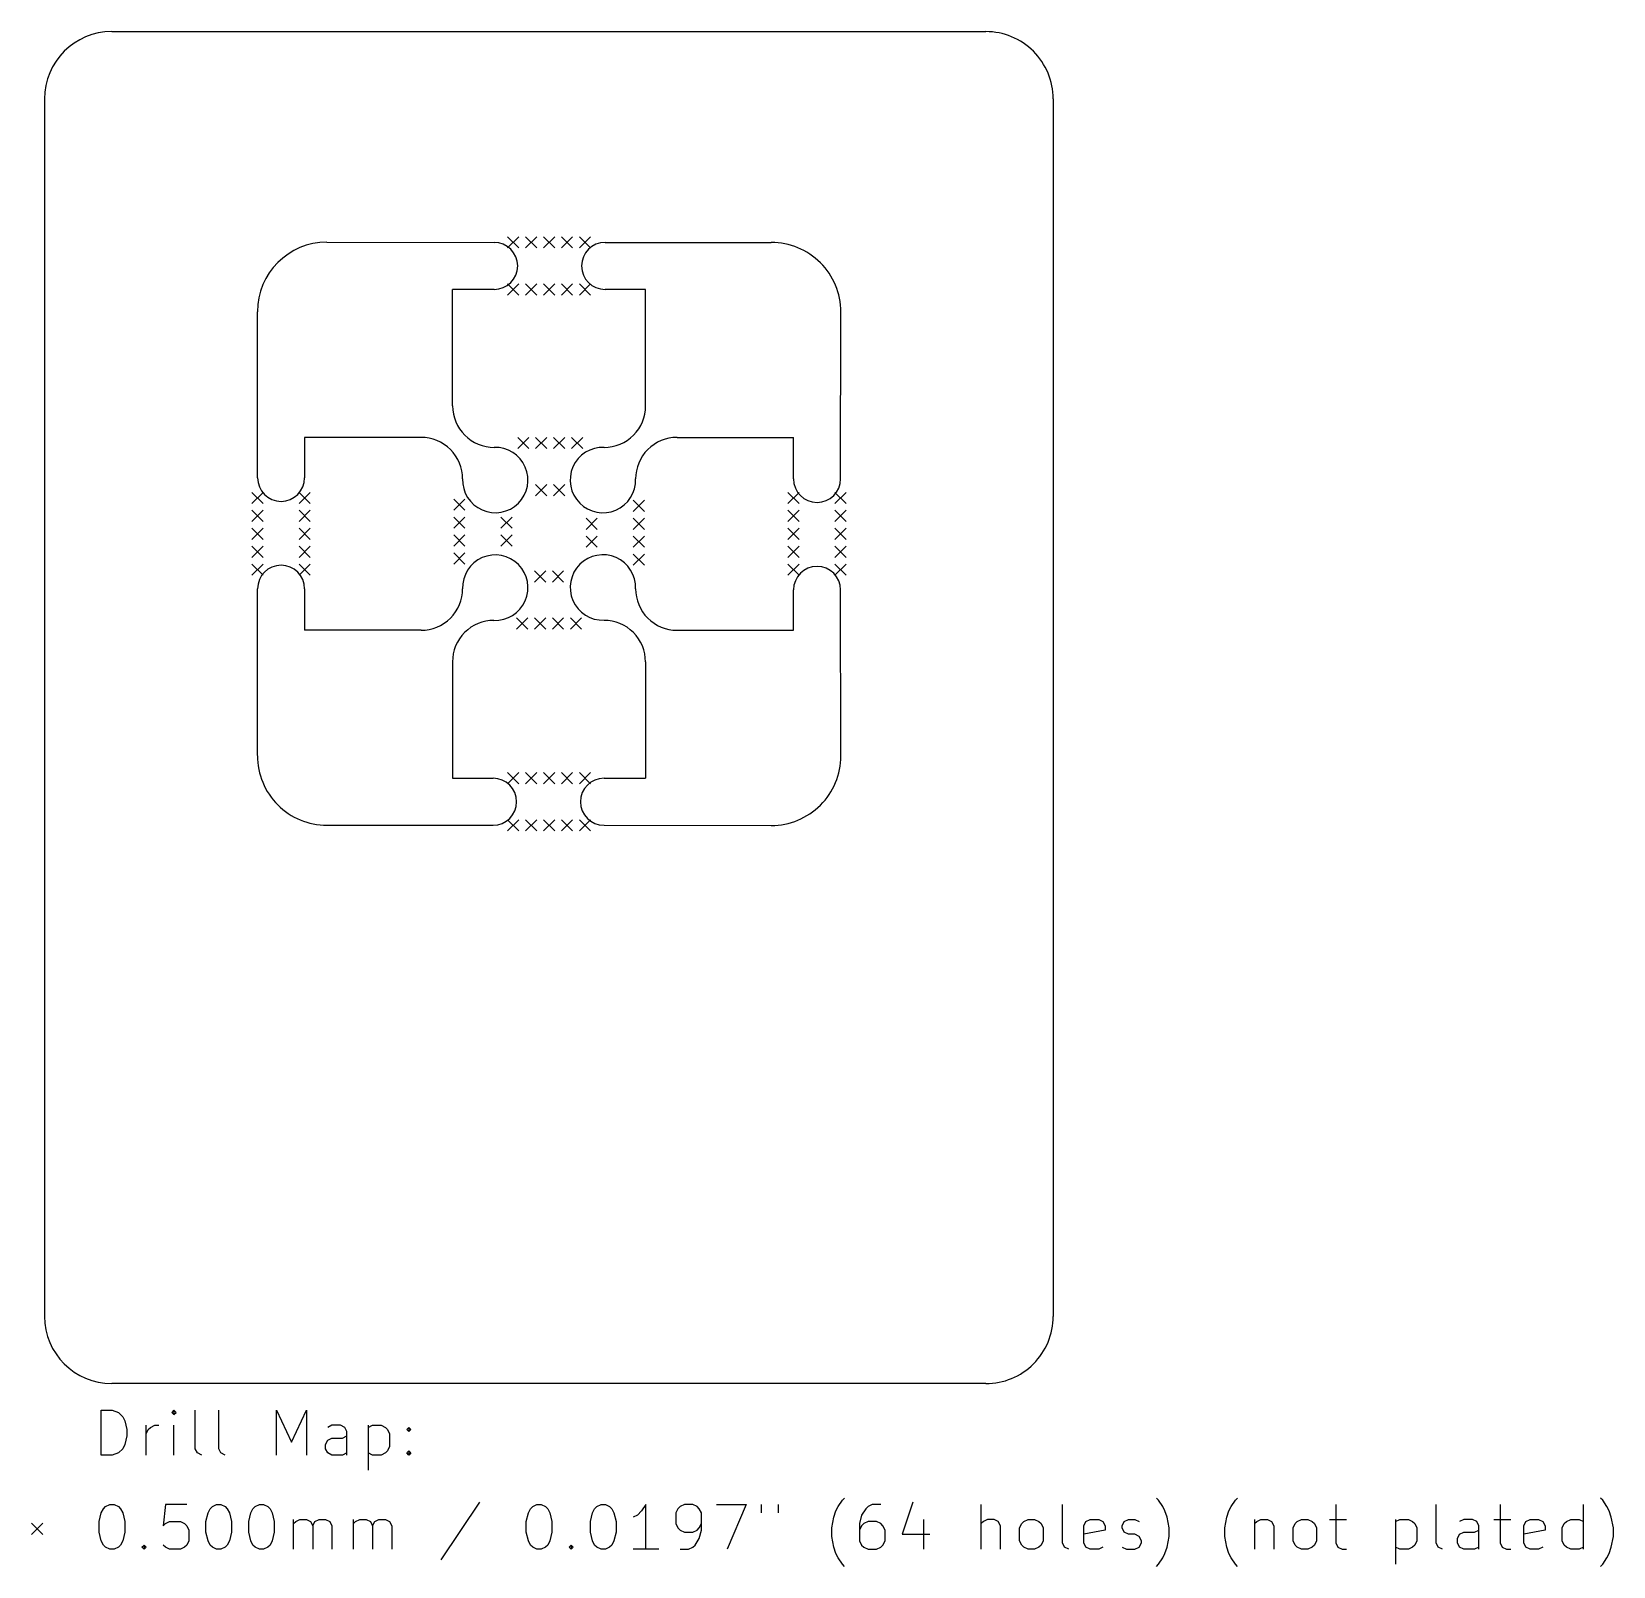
# Model space of a CAD drawing. Extents: x 49.7 to 120.3, y -114.8 to -46.3.
import ezdxf

# ---------------------------------------------------------------- set-up
doc = ezdxf.new("R2010")
doc.units = 0
doc.layers.add('BLACK', color=7, linetype='CONTINUOUS')

msp = doc.modelspace()

# ---------------------------------------------------------------- linework, layer by layer
at = {"layer": 'BLACK', "linetype": 'CONTINUOUS'}
for p, q in [((53.3, -46.3), (92.2787, -46.3)), ((50.3, -49.3), (50.3, -103.6)), ((95.2787, -49.3), (95.2787, -103.6)), ((62.892, -55.692), (70.35, -55.7)), ((70.95, -55.45), (71.45, -55.95)), ((71.45, -55.45), (70.95, -55.95)), ((71.75, -55.45), (72.25, -55.95)), ((72.25, -55.45), (71.75, -55.95)), ((72.55, -55.45), (73.05, -55.95)), ((73.05, -55.45), (72.55, -55.95)), ((73.35, -55.45), (73.85, -55.95)), ((73.85, -55.45), (73.35, -55.95)), ((74.15, -55.45), (74.65, -55.95)), ((74.65, -55.45), (74.15, -55.95)), ((75.3, -55.7), (82.7079, -55.7)), ((68.5, -62.9919), (68.5, -57.8)), ((70.35, -57.8), (68.5, -57.8)), ((70.95, -57.55), (71.45, -58.05)), ((71.45, -57.55), (70.95, -58.05)), ((71.75, -57.55), (72.25, -58.05)), ((72.25, -57.55), (71.75, -58.05)), ((72.55, -57.55), (73.05, -58.05)), ((73.05, -57.55), (72.55, -58.05)), ((73.35, -57.55), (73.85, -58.05)), ((73.85, -57.55), (73.35, -58.05)), ((74.15, -57.55), (74.65, -58.05)), ((74.65, -57.55), (74.15, -58.05)), ((77.1, -57.8), (75.3, -57.8)), ((77.1071, -62.9919), (77.1, -57.8)), ((59.8, -66.2), (59.792, -58.792)), ((85.8, -66.25), (85.8079, -58.8)), ((67.0919, -64.4), (61.9, -64.4)), ((61.9, -64.4), (61.9, -66.2)), ((71.4, -64.4), (71.9, -64.9)), ((71.9, -64.4), (71.4, -64.9)), ((72.2, -64.4), (72.7, -64.9)), ((72.7, -64.4), (72.2, -64.9)), ((73, -64.4), (73.5, -64.9)), ((73.5, -64.4), (73, -64.9)), ((73.8, -64.4), (74.3, -64.9)), ((74.3, -64.4), (73.8, -64.9)), ((78.5082, -64.3997), (83.7, -64.4)), ((83.7, -66.25), (83.7, -64.4)), ((59.55, -66.85), (60.05, -67.35)), ((60.05, -66.85), (59.55, -67.35)), ((61.65, -66.85), (62.15, -67.35)), ((62.15, -66.85), (61.65, -67.35)), ((72.2, -66.5), (72.7, -67)), ((72.7, -66.5), (72.2, -67)), ((73, -66.5), (73.5, -67)), ((73.5, -66.5), (73, -67)), ((83.45, -66.85), (83.95, -67.35)), ((83.95, -66.85), (83.45, -67.35)), ((85.55, -66.85), (86.05, -67.35)), ((86.05, -66.85), (85.55, -67.35)), ((59.55, -67.65), (60.05, -68.15)), ((60.05, -67.65), (59.55, -68.15)), ((61.65, -67.65), (62.15, -68.15)), ((62.15, -67.65), (61.65, -68.15)), ((68.55, -67.15), (69.05, -67.65)), ((69.05, -67.15), (68.55, -67.65)), ((76.55, -67.2), (77.05, -67.7)), ((77.05, -67.2), (76.55, -67.7)), ((83.45, -67.65), (83.95, -68.15)), ((83.95, -67.65), (83.45, -68.15)), ((85.55, -67.65), (86.05, -68.15)), ((86.05, -67.65), (85.55, -68.15)), ((68.55, -67.95), (69.05, -68.45)), ((69.05, -67.95), (68.55, -68.45)), ((70.65, -67.95), (71.15, -68.45)), ((71.15, -67.95), (70.65, -68.45)), ((74.45, -68), (74.95, -68.5)), ((74.95, -68), (74.45, -68.5)), ((76.55, -68), (77.05, -68.5)), ((77.05, -68), (76.55, -68.5)), ((59.55, -68.45), (60.05, -68.95)), ((60.05, -68.45), (59.55, -68.95)), ((61.65, -68.45), (62.15, -68.95)), ((62.15, -68.45), (61.65, -68.95)), ((68.55, -68.75), (69.05, -69.25)), ((69.05, -68.75), (68.55, -69.25)), ((70.65, -68.75), (71.15, -69.25)), ((71.15, -68.75), (70.65, -69.25)), ((74.45, -68.8), (74.95, -69.3)), ((74.95, -68.8), (74.45, -69.3)), ((76.55, -68.8), (77.05, -69.3)), ((77.05, -68.8), (76.55, -69.3)), ((83.45, -68.45), (83.95, -68.95)), ((83.95, -68.45), (83.45, -68.95)), ((85.55, -68.45), (86.05, -68.95)), ((86.05, -68.45), (85.55, -68.95)), ((59.55, -69.25), (60.05, -69.75)), ((60.05, -69.25), (59.55, -69.75)), ((61.65, -69.25), (62.15, -69.75)), ((62.15, -69.25), (61.65, -69.75)), ((68.55, -69.55), (69.05, -70.05)), ((69.05, -69.55), (68.55, -70.05)), ((76.55, -69.6), (77.05, -70.1)), ((77.05, -69.6), (76.55, -70.1)), ((83.45, -69.25), (83.95, -69.75)), ((83.95, -69.25), (83.45, -69.75)), ((85.55, -69.25), (86.05, -69.75)), ((86.05, -69.25), (85.55, -69.75)), ((59.55, -70.05), (60.05, -70.55)), ((60.05, -70.05), (59.55, -70.55)), ((61.65, -70.05), (62.15, -70.55)), ((62.15, -70.05), (61.65, -70.55)), ((72.15, -70.35), (72.65, -70.85)), ((72.65, -70.35), (72.15, -70.85)), ((72.95, -70.35), (73.45, -70.85)), ((73.45, -70.35), (72.95, -70.85)), ((83.45, -70.05), (83.95, -70.55)), ((83.95, -70.05), (83.45, -70.55)), ((85.55, -70.05), (86.05, -70.55)), ((86.05, -70.05), (85.55, -70.55)), ((59.792, -78.587), (59.8, -71.15)), ((61.9, -71.15), (61.9, -73)), ((83.7, -73), (83.7, -71.2)), ((85.808, -78.608), (85.8, -71.2)), ((71.35, -72.45), (71.85, -72.95)), ((71.85, -72.45), (71.35, -72.95)), ((72.15, -72.45), (72.65, -72.95)), ((72.65, -72.45), (72.15, -72.95)), ((72.95, -72.45), (73.45, -72.95)), ((73.45, -72.45), (72.95, -72.95)), ((73.75, -72.45), (74.25, -72.95)), ((74.25, -72.45), (73.75, -72.95)), ((67.0919, -73), (61.9, -73)), ((78.5, -73), (83.7, -73)), ((68.4929, -74.4081), (68.5, -79.6)), ((77.1, -74.4081), (77.1, -79.6)), ((68.5, -79.6), (70.3, -79.6)), ((70.95, -79.35), (71.45, -79.85)), ((71.45, -79.35), (70.95, -79.85)), ((71.75, -79.35), (72.25, -79.85)), ((72.25, -79.35), (71.75, -79.85)), ((72.55, -79.35), (73.05, -79.85)), ((73.05, -79.35), (72.55, -79.85)), ((73.35, -79.35), (73.85, -79.85)), ((73.85, -79.35), (73.35, -79.85)), ((74.15, -79.35), (74.65, -79.85)), ((74.65, -79.35), (74.15, -79.85)), ((75.25, -79.6), (77.1, -79.6)), ((62.892, -81.696), (70.3, -81.7)), ((70.95, -81.45), (71.45, -81.95)), ((71.45, -81.45), (70.95, -81.95)), ((71.75, -81.45), (72.25, -81.95)), ((72.25, -81.45), (71.75, -81.95)), ((72.55, -81.45), (73.05, -81.95)), ((73.05, -81.45), (72.55, -81.95)), ((73.35, -81.45), (73.85, -81.95)), ((73.85, -81.45), (73.35, -81.95)), ((74.15, -81.45), (74.65, -81.95)), ((74.65, -81.45), (74.15, -81.95)), ((75.25, -81.7), (82.708, -81.708)), ((92.2787, -106.6), (53.3, -106.6)), ((52.8328, -109.79), (52.8328, -107.79)), ((52.8328, -107.79), (53.309, -107.79)), ((53.309, -107.79), (53.5947, -107.885)), ((53.5947, -107.885), (53.7851, -108.076)), ((56.0709, -107.79), (55.9756, -107.885)), ((55.9756, -107.885), (56.0709, -107.98)), ((56.1661, -107.885), (56.0709, -107.79)), ((56.0709, -107.79), (56.0709, -107.98)), ((56.0709, -107.98), (56.1661, -107.885)), ((57.0232, -109.504), (57.0232, -107.79)), ((58.0709, -109.504), (58.0709, -107.79)), ((60.6423, -109.79), (60.6423, -107.79)), ((60.6423, -107.79), (61.309, -109.218)), ((61.309, -109.218), (61.9756, -107.79)), ((61.9756, -107.79), (61.9756, -109.79)), ((53.7851, -108.076), (53.8804, -108.266)), ((53.8804, -108.266), (53.9756, -108.647)), ((54.8328, -109.79), (54.8328, -108.457)), ((54.928, -108.647), (55.0232, -108.552)), ((55.0232, -108.552), (55.2137, -108.457)), ((55.2137, -108.457), (55.4042, -108.457)), ((56.0709, -109.79), (56.0709, -108.457)), ((63.1185, -108.457), (62.928, -108.552)), ((63.4994, -108.457), (63.1185, -108.457)), ((63.6899, -108.552), (63.4994, -108.457)), ((63.7851, -108.742), (63.6899, -108.552)), ((64.7375, -108.457), (64.7375, -110.457)), ((64.7375, -108.552), (64.928, -108.457)), ((64.928, -108.457), (65.309, -108.457)), ((65.309, -108.457), (65.4994, -108.552)), ((65.4994, -108.552), (65.5947, -108.647)), ((66.4518, -108.647), (66.5471, -108.552)), ((66.5471, -108.552), (66.6423, -108.647)), ((66.5471, -108.552), (66.5471, -108.742)), ((53.8804, -109.314), (53.7851, -109.504)), ((53.9756, -108.933), (53.8804, -109.314)), ((53.9756, -108.647), (53.9756, -108.933)), ((54.8328, -108.837), (54.928, -108.647)), ((62.8328, -109.314), (62.928, -109.123)), ((62.8328, -109.504), (62.8328, -109.314)), ((62.928, -109.123), (63.1185, -109.028)), ((63.1185, -109.028), (63.5947, -109.028)), ((63.5947, -109.028), (63.7851, -108.933)), ((63.7851, -109.79), (63.7851, -108.742)), ((65.5947, -108.647), (65.6899, -108.837)), ((65.6899, -108.837), (65.6899, -109.409)), ((66.5471, -108.742), (66.4518, -108.647)), ((66.6423, -108.647), (66.5471, -108.742)), ((53.309, -109.79), (52.8328, -109.79)), ((53.5947, -109.695), (53.309, -109.79)), ((53.7851, -109.504), (53.5947, -109.695)), ((57.1185, -109.695), (57.0232, -109.504)), ((57.309, -109.79), (57.1185, -109.695)), ((58.1661, -109.695), (58.0709, -109.504)), ((58.3566, -109.79), (58.1661, -109.695)), ((62.928, -109.695), (62.8328, -109.504)), ((63.1185, -109.79), (62.928, -109.695)), ((63.5947, -109.79), (63.1185, -109.79)), ((63.7851, -109.695), (63.5947, -109.79)), ((64.928, -109.79), (64.7375, -109.695)), ((65.309, -109.79), (64.928, -109.79)), ((65.4994, -109.695), (65.309, -109.79)), ((65.5947, -109.599), (65.4994, -109.695)), ((65.6899, -109.409), (65.5947, -109.599)), ((66.4518, -109.695), (66.5471, -109.599)), ((66.5471, -109.79), (66.4518, -109.695)), ((66.5471, -109.599), (66.6423, -109.695)), ((66.5471, -109.599), (66.5471, -109.79)), ((66.6423, -109.695), (66.5471, -109.79)), ((52.928, -112.18), (53.0232, -112.085)), ((53.0232, -112.085), (53.2137, -111.99)), ((53.2137, -111.99), (53.4042, -111.99)), ((53.4042, -111.99), (53.5947, -112.085)), ((53.5947, -112.085), (53.6899, -112.18)), ((55.6899, -111.99), (55.5947, -112.942)), ((56.6423, -111.99), (55.6899, -111.99)), ((57.6899, -112.18), (57.7851, -112.085)), ((57.7851, -112.085), (57.9756, -111.99)), ((57.9756, -111.99), (58.1661, -111.99)), ((58.1661, -111.99), (58.3566, -112.085)), ((58.3566, -112.085), (58.4518, -112.18)), ((59.5947, -112.18), (59.6899, -112.085)), ((59.6899, -112.085), (59.8804, -111.99)), ((59.8804, -111.99), (60.0709, -111.99)), ((60.0709, -111.99), (60.2613, -112.085)), ((60.2613, -112.085), (60.3566, -112.18)), ((69.6899, -111.895), (67.9756, -114.466)), ((71.9756, -112.18), (72.0709, -112.085)), ((72.0709, -112.085), (72.2613, -111.99)), ((72.2613, -111.99), (72.4518, -111.99)), ((72.4518, -111.99), (72.6423, -112.085)), ((72.6423, -112.085), (72.7375, -112.18)), ((74.8328, -112.18), (74.928, -112.085)), ((74.928, -112.085), (75.1185, -111.99)), ((75.1185, -111.99), (75.309, -111.99)), ((75.309, -111.99), (75.4994, -112.085)), ((75.4994, -112.085), (75.5947, -112.18)), ((77.1185, -111.99), (76.928, -112.276)), ((77.1185, -113.99), (77.1185, -111.99)), ((78.6423, -112.085), (78.5471, -112.18)), ((78.8328, -111.99), (78.6423, -112.085)), ((79.2137, -111.99), (78.8328, -111.99)), ((79.4042, -112.085), (79.2137, -111.99)), ((79.4994, -112.18), (79.4042, -112.085)), ((80.2613, -111.99), (81.5947, -111.99)), ((81.5947, -111.99), (80.7375, -113.99)), ((82.2613, -111.99), (82.2613, -112.371)), ((83.0232, -111.99), (83.0232, -112.371)), ((85.5947, -112.276), (85.6899, -112.085)), ((85.6899, -112.085), (85.8804, -111.799)), ((85.8804, -111.799), (85.9756, -111.704)), ((87.0232, -112.085), (86.928, -112.18)), ((87.2137, -111.99), (87.0232, -112.085)), ((87.5947, -111.99), (87.2137, -111.99)), ((89.0232, -111.895), (88.5471, -113.323)), ((92.0709, -113.99), (92.0709, -111.99)), ((95.6899, -113.704), (95.6899, -111.99)), ((99.9756, -111.799), (99.8804, -111.704)), ((100.166, -112.085), (99.9756, -111.799)), ((100.261, -112.276), (100.166, -112.085)), ((103.118, -112.276), (103.214, -112.085)), ((103.214, -112.085), (103.404, -111.799)), ((103.404, -111.799), (103.499, -111.704)), ((107.88, -111.99), (107.88, -113.704)), ((112.357, -113.704), (112.357, -111.99)), ((115.214, -111.99), (115.214, -113.704)), ((118.928, -113.99), (118.928, -111.99)), ((119.785, -111.799), (119.69, -111.704)), ((119.976, -112.085), (119.785, -111.799)), ((120.071, -112.276), (119.976, -112.085)), ((49.725, -112.825), (50.225, -113.325)), ((50.225, -112.825), (49.725, -113.325)), ((52.7375, -112.752), (52.8328, -112.371)), ((52.7375, -113.228), (52.7375, -112.752)), ((52.8328, -112.371), (52.928, -112.18)), ((53.6899, -112.18), (53.7851, -112.371)), ((53.7851, -112.371), (53.8804, -112.752)), ((53.8804, -112.752), (53.8804, -113.228)), ((55.5947, -112.942), (55.6899, -112.847)), ((55.6899, -112.847), (55.8804, -112.752)), ((55.8804, -112.752), (56.3566, -112.752)), ((56.3566, -112.752), (56.5471, -112.847)), ((56.5471, -112.847), (56.6423, -112.942)), ((57.4994, -112.752), (57.5947, -112.371)), ((57.4994, -113.228), (57.4994, -112.752)), ((57.5947, -112.371), (57.6899, -112.18)), ((58.4518, -112.18), (58.5471, -112.371)), ((58.5471, -112.371), (58.6423, -112.752)), ((58.6423, -112.752), (58.6423, -113.228)), ((59.4042, -112.752), (59.4994, -112.371)), ((59.4042, -113.228), (59.4042, -112.752)), ((59.4994, -112.371), (59.5947, -112.18)), ((60.3566, -112.18), (60.4518, -112.371)), ((60.4518, -112.371), (60.5471, -112.752)), ((60.5471, -112.752), (60.5471, -113.228)), ((61.4042, -113.99), (61.4042, -112.657)), ((61.4042, -112.847), (61.4994, -112.752)), ((61.4994, -112.752), (61.6899, -112.657)), ((61.6899, -112.657), (61.9756, -112.657)), ((61.9756, -112.657), (62.1661, -112.752)), ((62.1661, -112.752), (62.2613, -112.942)), ((62.2613, -112.942), (62.3566, -112.752)), ((62.3566, -112.752), (62.5471, -112.657)), ((62.5471, -112.657), (62.8328, -112.657)), ((62.8328, -112.657), (63.0232, -112.752)), ((63.0232, -112.752), (63.1185, -112.942)), ((64.0709, -113.99), (64.0709, -112.657)), ((64.0709, -112.847), (64.1661, -112.752)), ((64.1661, -112.752), (64.3566, -112.657)), ((64.3566, -112.657), (64.6423, -112.657)), ((64.6423, -112.657), (64.8328, -112.752)), ((64.8328, -112.752), (64.928, -112.942)), ((64.928, -112.942), (65.0232, -112.752)), ((65.0232, -112.752), (65.2137, -112.657)), ((65.2137, -112.657), (65.4994, -112.657)), ((65.4994, -112.657), (65.6899, -112.752)), ((65.6899, -112.752), (65.7852, -112.942)), ((71.7852, -112.752), (71.8804, -112.371)), ((71.7852, -113.228), (71.7852, -112.752)), ((71.8804, -112.371), (71.9756, -112.18)), ((72.7375, -112.18), (72.8328, -112.371)), ((72.8328, -112.371), (72.928, -112.752)), ((72.928, -112.752), (72.928, -113.228)), ((74.6423, -112.752), (74.7375, -112.371)), ((74.6423, -113.228), (74.6423, -112.752)), ((74.7375, -112.371), (74.8328, -112.18)), ((75.5947, -112.18), (75.6899, -112.371)), ((75.6899, -112.371), (75.7852, -112.752)), ((75.7852, -112.752), (75.7852, -113.228)), ((76.7375, -112.466), (76.5471, -112.561)), ((76.928, -112.276), (76.7375, -112.466)), ((78.5471, -112.18), (78.4518, -112.371)), ((78.4518, -112.371), (78.4518, -112.847)), ((78.4518, -112.847), (78.5471, -113.037)), ((79.5947, -112.371), (79.4994, -112.18)), ((79.4994, -113.037), (79.5947, -112.847)), ((79.5947, -113.133), (79.5947, -112.371)), ((85.4042, -113.037), (85.4994, -112.561)), ((85.4994, -112.561), (85.5947, -112.276)), ((86.7375, -112.466), (86.6423, -112.847)), ((86.6423, -112.847), (86.6423, -113.609)), ((86.928, -112.18), (86.7375, -112.466)), ((86.8328, -112.847), (86.7375, -112.942)), ((87.0232, -112.752), (86.8328, -112.847)), ((87.4042, -112.752), (87.0232, -112.752)), ((87.5947, -112.847), (87.4042, -112.752)), ((87.6899, -112.942), (87.5947, -112.847)), ((89.4994, -112.657), (89.4994, -113.99)), ((92.1661, -112.752), (92.0709, -112.847)), ((92.3566, -112.657), (92.1661, -112.752)), ((92.6423, -112.657), (92.3566, -112.657)), ((92.8328, -112.752), (92.6423, -112.657)), ((92.928, -112.942), (92.8328, -112.752)), ((93.7852, -113.037), (93.8804, -112.847)), ((93.8804, -112.847), (93.9756, -112.752)), ((93.9756, -112.752), (94.1661, -112.657)), ((94.1661, -112.657), (94.4518, -112.657)), ((94.4518, -112.657), (94.6423, -112.752)), ((94.6423, -112.752), (94.7375, -112.847)), ((94.7375, -112.847), (94.8328, -113.037)), ((96.6423, -112.942), (96.7375, -112.752)), ((96.7375, -112.752), (96.928, -112.657)), ((96.928, -112.657), (97.309, -112.657)), ((97.309, -112.657), (97.4994, -112.752)), ((97.4994, -112.752), (97.5947, -112.942)), ((98.3566, -112.942), (98.4518, -112.752)), ((98.4518, -112.752), (98.6423, -112.657)), ((98.6423, -112.657), (98.928, -112.657)), ((98.928, -112.657), (99.1185, -112.752)), ((100.357, -112.561), (100.261, -112.276)), ((100.452, -113.037), (100.357, -112.561)), ((102.928, -113.037), (103.023, -112.561)), ((103.023, -112.561), (103.118, -112.276)), ((104.261, -112.657), (104.261, -113.99)), ((104.261, -112.847), (104.357, -112.752)), ((104.357, -112.752), (104.547, -112.657)), ((104.547, -112.657), (104.833, -112.657)), ((104.833, -112.657), (105.023, -112.752)), ((105.023, -112.752), (105.118, -112.942)), ((105.976, -113.037), (106.071, -112.847)), ((106.071, -112.847), (106.166, -112.752)), ((106.166, -112.752), (106.357, -112.657)), ((106.357, -112.657), (106.642, -112.657)), ((106.642, -112.657), (106.833, -112.752)), ((106.833, -112.752), (106.928, -112.847)), ((106.928, -112.847), (107.023, -113.037)), ((107.595, -112.657), (108.357, -112.657)), ((110.547, -112.657), (110.547, -114.657)), ((110.547, -112.752), (110.738, -112.657)), ((110.738, -112.657), (111.118, -112.657)), ((111.118, -112.657), (111.309, -112.752)), ((111.309, -112.752), (111.404, -112.847)), ((111.404, -112.847), (111.499, -113.037)), ((113.595, -112.657), (113.404, -112.752)), ((113.976, -112.657), (113.595, -112.657)), ((114.166, -112.752), (113.976, -112.657)), ((114.261, -112.942), (114.166, -112.752)), ((114.928, -112.657), (115.69, -112.657)), ((116.261, -112.942), (116.357, -112.752)), ((116.357, -112.752), (116.547, -112.657)), ((116.547, -112.657), (116.928, -112.657)), ((116.928, -112.657), (117.118, -112.752)), ((117.118, -112.752), (117.214, -112.942)), ((117.976, -113.037), (118.071, -112.847)), ((118.071, -112.847), (118.166, -112.752)), ((118.166, -112.752), (118.357, -112.657)), ((118.357, -112.657), (118.738, -112.657)), ((118.738, -112.657), (118.928, -112.752)), ((120.166, -112.561), (120.071, -112.276)), ((120.261, -113.037), (120.166, -112.561)), ((52.8328, -113.609), (52.7375, -113.228)), ((53.8804, -113.228), (53.7851, -113.609)), ((56.6423, -112.942), (56.7375, -113.133)), ((56.7375, -113.133), (56.7375, -113.609)), ((57.5947, -113.609), (57.4994, -113.228)), ((58.6423, -113.228), (58.5471, -113.609)), ((59.4994, -113.609), (59.4042, -113.228)), ((60.5471, -113.228), (60.4518, -113.609)), ((62.2613, -112.942), (62.2613, -113.99)), ((63.1185, -112.942), (63.1185, -113.99)), ((64.928, -112.942), (64.928, -113.99)), ((65.7852, -112.942), (65.7852, -113.99)), ((71.8804, -113.609), (71.7852, -113.228)), ((72.928, -113.228), (72.8328, -113.609)), ((74.7375, -113.609), (74.6423, -113.228)), ((75.7852, -113.228), (75.6899, -113.609)), ((78.5471, -113.037), (78.6423, -113.133)), ((78.6423, -113.133), (78.8328, -113.228)), ((78.8328, -113.228), (79.2137, -113.228)), ((79.2137, -113.228), (79.4042, -113.133)), ((79.309, -113.799), (79.4994, -113.514)), ((79.4042, -113.133), (79.4994, -113.037)), ((79.4994, -113.514), (79.5947, -113.133)), ((85.4042, -113.418), (85.4042, -113.037)), ((85.4994, -113.895), (85.4042, -113.418)), ((86.7375, -112.942), (86.6423, -113.133)), ((87.7852, -113.133), (87.6899, -112.942)), ((87.7852, -113.609), (87.7852, -113.133)), ((88.5471, -113.323), (89.7852, -113.323)), ((92.928, -113.99), (92.928, -112.942)), ((93.7852, -113.609), (93.7852, -113.037)), ((94.8328, -113.037), (94.8328, -113.609)), ((96.6423, -113.704), (96.6423, -112.942)), ((97.5947, -113.133), (96.6423, -113.323)), ((97.5947, -112.942), (97.5947, -113.133)), ((98.3566, -113.037), (98.3566, -112.942)), ((98.4518, -113.228), (98.3566, -113.037)), ((98.6423, -113.323), (98.4518, -113.228)), ((98.928, -113.323), (98.6423, -113.323)), ((99.1185, -113.418), (98.928, -113.323)), ((99.2137, -113.609), (99.1185, -113.418)), ((100.357, -113.895), (100.452, -113.418)), ((100.452, -113.418), (100.452, -113.037)), ((102.928, -113.418), (102.928, -113.037)), ((103.023, -113.895), (102.928, -113.418)), ((105.118, -112.942), (105.118, -113.99)), ((105.976, -113.609), (105.976, -113.037)), ((107.023, -113.037), (107.023, -113.609)), ((111.499, -113.037), (111.499, -113.609)), ((113.309, -113.514), (113.404, -113.323)), ((113.309, -113.704), (113.309, -113.514)), ((113.404, -113.323), (113.595, -113.228)), ((113.595, -113.228), (114.071, -113.228)), ((114.071, -113.228), (114.261, -113.133)), ((114.261, -113.99), (114.261, -112.942)), ((116.261, -113.704), (116.261, -112.942)), ((117.214, -113.133), (116.261, -113.323)), ((117.214, -112.942), (117.214, -113.133)), ((117.976, -113.609), (117.976, -113.037)), ((120.166, -113.895), (120.261, -113.418)), ((120.261, -113.418), (120.261, -113.037)), ((52.928, -113.799), (52.8328, -113.609)), ((53.0232, -113.895), (52.928, -113.799)), ((53.2137, -113.99), (53.0232, -113.895)), ((53.4042, -113.99), (53.2137, -113.99)), ((53.5947, -113.895), (53.4042, -113.99)), ((53.6899, -113.799), (53.5947, -113.895)), ((53.7851, -113.609), (53.6899, -113.799)), ((54.6423, -113.895), (54.7375, -113.799)), ((54.7375, -113.99), (54.6423, -113.895)), ((54.7375, -113.799), (54.8328, -113.895)), ((54.7375, -113.799), (54.7375, -113.99)), ((54.8328, -113.895), (54.7375, -113.99)), ((55.6899, -113.895), (55.5947, -113.799)), ((55.8804, -113.99), (55.6899, -113.895)), ((56.3566, -113.99), (55.8804, -113.99)), ((56.5471, -113.895), (56.3566, -113.99)), ((56.6423, -113.799), (56.5471, -113.895)), ((56.7375, -113.609), (56.6423, -113.799)), ((57.6899, -113.799), (57.5947, -113.609)), ((57.7851, -113.895), (57.6899, -113.799)), ((57.9756, -113.99), (57.7851, -113.895)), ((58.1661, -113.99), (57.9756, -113.99)), ((58.3566, -113.895), (58.1661, -113.99)), ((58.4518, -113.799), (58.3566, -113.895)), ((58.5471, -113.609), (58.4518, -113.799)), ((59.5947, -113.799), (59.4994, -113.609)), ((59.6899, -113.895), (59.5947, -113.799)), ((59.8804, -113.99), (59.6899, -113.895)), ((60.0709, -113.99), (59.8804, -113.99)), ((60.2613, -113.895), (60.0709, -113.99)), ((60.3566, -113.799), (60.2613, -113.895)), ((60.4518, -113.609), (60.3566, -113.799)), ((71.9756, -113.799), (71.8804, -113.609)), ((72.0709, -113.895), (71.9756, -113.799)), ((72.2613, -113.99), (72.0709, -113.895)), ((72.4518, -113.99), (72.2613, -113.99)), ((72.6423, -113.895), (72.4518, -113.99)), ((72.7375, -113.799), (72.6423, -113.895)), ((72.8328, -113.609), (72.7375, -113.799)), ((73.6899, -113.895), (73.7852, -113.799)), ((73.7852, -113.99), (73.6899, -113.895)), ((73.7852, -113.799), (73.8804, -113.895)), ((73.7852, -113.799), (73.7852, -113.99)), ((73.8804, -113.895), (73.7852, -113.99)), ((74.8328, -113.799), (74.7375, -113.609)), ((74.928, -113.895), (74.8328, -113.799)), ((75.1185, -113.99), (74.928, -113.895)), ((75.309, -113.99), (75.1185, -113.99)), ((75.4994, -113.895), (75.309, -113.99)), ((75.5947, -113.799), (75.4994, -113.895)), ((75.6899, -113.609), (75.5947, -113.799)), ((77.6899, -113.99), (76.5471, -113.99)), ((78.6423, -113.99), (79.0232, -113.99)), ((79.0232, -113.99), (79.2137, -113.895)), ((79.2137, -113.895), (79.309, -113.799)), ((85.5947, -114.18), (85.4994, -113.895)), ((85.6899, -114.371), (85.5947, -114.18)), ((86.6423, -113.609), (86.7375, -113.799)), ((86.7375, -113.799), (86.8328, -113.895)), ((86.8328, -113.895), (87.0232, -113.99)), ((87.0232, -113.99), (87.4042, -113.99)), ((87.4042, -113.99), (87.5947, -113.895)), ((87.5947, -113.895), (87.6899, -113.799)), ((87.6899, -113.799), (87.7852, -113.609)), ((93.8804, -113.799), (93.7852, -113.609)), ((93.9756, -113.895), (93.8804, -113.799)), ((94.1661, -113.99), (93.9756, -113.895)), ((94.4518, -113.99), (94.1661, -113.99)), ((94.6423, -113.895), (94.4518, -113.99)), ((94.7375, -113.799), (94.6423, -113.895)), ((94.8328, -113.609), (94.7375, -113.799)), ((95.7852, -113.895), (95.6899, -113.704)), ((95.9756, -113.99), (95.7852, -113.895)), ((96.7375, -113.895), (96.6423, -113.704)), ((96.928, -113.99), (96.7375, -113.895)), ((97.309, -113.99), (96.928, -113.99)), ((97.4994, -113.895), (97.309, -113.99)), ((98.3566, -113.895), (98.5471, -113.99)), ((98.5471, -113.99), (98.928, -113.99)), ((98.928, -113.99), (99.1185, -113.895)), ((99.1185, -113.895), (99.2137, -113.704)), ((99.2137, -113.704), (99.2137, -113.609)), ((100.166, -114.371), (100.261, -114.18)), ((100.261, -114.18), (100.357, -113.895)), ((103.118, -114.18), (103.023, -113.895)), ((103.214, -114.371), (103.118, -114.18)), ((106.071, -113.799), (105.976, -113.609)), ((106.166, -113.895), (106.071, -113.799)), ((106.357, -113.99), (106.166, -113.895)), ((106.642, -113.99), (106.357, -113.99)), ((106.833, -113.895), (106.642, -113.99)), ((106.928, -113.799), (106.833, -113.895)), ((107.023, -113.609), (106.928, -113.799)), ((107.88, -113.704), (107.976, -113.895)), ((107.976, -113.895), (108.166, -113.99)), ((108.166, -113.99), (108.357, -113.99)), ((110.738, -113.99), (110.547, -113.895)), ((111.118, -113.99), (110.738, -113.99)), ((111.309, -113.895), (111.118, -113.99)), ((111.404, -113.799), (111.309, -113.895)), ((111.499, -113.609), (111.404, -113.799)), ((112.452, -113.895), (112.357, -113.704)), ((112.642, -113.99), (112.452, -113.895)), ((113.404, -113.895), (113.309, -113.704)), ((113.595, -113.99), (113.404, -113.895)), ((114.071, -113.99), (113.595, -113.99)), ((114.261, -113.895), (114.071, -113.99)), ((115.214, -113.704), (115.309, -113.895)), ((115.309, -113.895), (115.499, -113.99)), ((115.499, -113.99), (115.69, -113.99)), ((116.357, -113.895), (116.261, -113.704)), ((116.547, -113.99), (116.357, -113.895)), ((116.928, -113.99), (116.547, -113.99)), ((117.118, -113.895), (116.928, -113.99)), ((118.071, -113.799), (117.976, -113.609)), ((118.166, -113.895), (118.071, -113.799)), ((118.357, -113.99), (118.166, -113.895)), ((118.738, -113.99), (118.357, -113.99)), ((118.928, -113.895), (118.738, -113.99)), ((119.976, -114.371), (120.071, -114.18)), ((120.071, -114.18), (120.166, -113.895)), ((85.8804, -114.657), (85.6899, -114.371)), ((85.9756, -114.752), (85.8804, -114.657)), ((99.8804, -114.752), (99.9756, -114.657)), ((99.9756, -114.657), (100.166, -114.371)), ((103.404, -114.657), (103.214, -114.371)), ((103.499, -114.752), (103.404, -114.657)), ((119.69, -114.752), (119.785, -114.657)), ((119.785, -114.657), (119.976, -114.371))]:
    msp.add_line(p, q, dxfattribs=at)
at = {"layer": 'BLACK'}
for centre, radius, start, end in [((53.3, -49.3), 3, 90, 180), ((92.2787, -49.3), 3, 0, 90.0004), ((62.892, -58.792), 3.1, -270, -180), ((70.35, -56.75), 1.05, -90, 90), ((75.3, -56.75), 1.05, -270, -90), ((82.708, -58.7999), 3.0999, -0.001848, 90.0009), ((70.35, -62.9919), 1.8499, -180.001, -90), ((75.2571, -62.9919), 1.85, -89.9998, 0.001487), ((67.0919, -66.25), 1.85, 0, 90.0015), ((70.4, -66.3), 1.459, -182.243, 91.9639), ((75.2, -66.2997), 1.459, -272.243, 1.9624), ((78.5082, -66.2497), 1.85, -269.999, -179.999), ((60.85, -66.2), 1.05, -180, 0), ((84.75, -66.25), 1.05, -180, 0), ((70.4, -71.1), 1.459, -92.2428, 181.964), ((75.2003, -71.0929), 1.459, -2.24298, 271.962), ((60.85, -71.15), 1.05, 0, 180), ((84.75, -71.2), 1.05, 0, 180), ((67.0919, -71.15), 1.8499, -90.0015, 0), ((78.5081, -71.15), 1.85, -180, -89.9985), ((70.3429, -74.4081), 1.85, -270, -179.999), ((75.25, -74.4081), 1.8499, -0.001487, 90), ((62.892, -78.596), 3.1, -180, -89.9994), ((82.708, -78.608), 3.1, -90.0006, 0.000591), ((70.3, -80.65), 1.05, -90, 90), ((75.25, -80.65), 1.05, -270, -90), ((53.3, -103.6), 3, -180, -90), ((92.2787, -103.6), 3, -90.0004, 0)]:
    msp.add_arc(centre, radius, start, end, dxfattribs=at)

doc.saveas('drawing.dxf')
